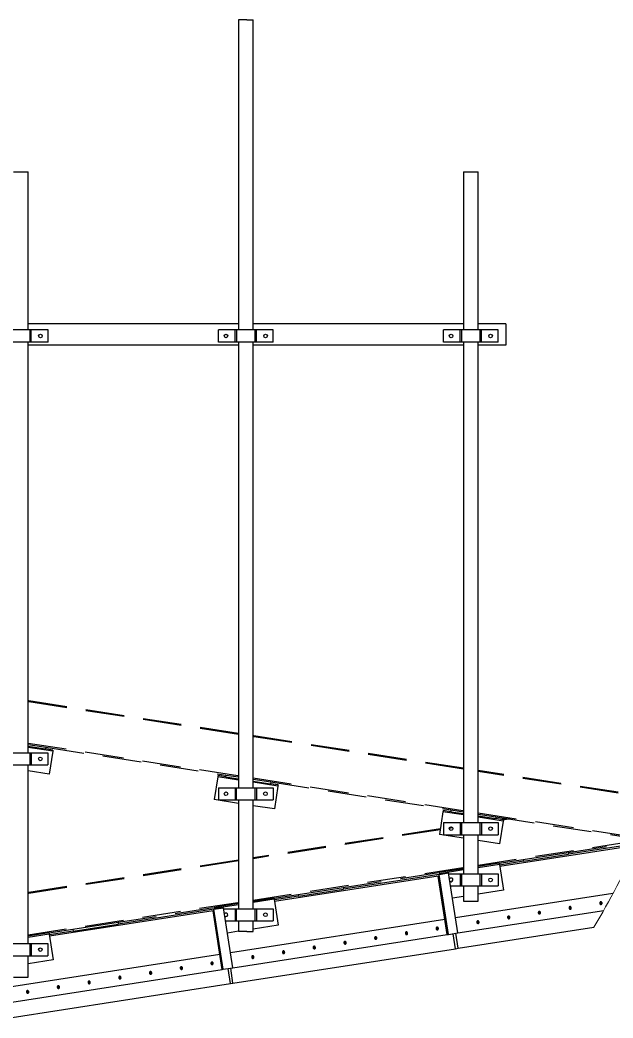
# Model space of a CAD drawing. Header units: millimetres. Extents: x 122 to 2816, y -707 to 556.
# Drawn here: x 2288.39 to 2307.92, y -576.58 to -543.74 of the extents above; entities that cross this region are included whole.
import ezdxf

# ---------------------------------------------------------------- set-up
doc = ezdxf.new("R2010")
doc.units = ezdxf.units.MM
doc.linetypes.add('HIDDEN', pattern=[1.905, 1.27, -0.635])

msp = doc.modelspace()

# ---------------------------------------------------------------- linework, layer by layer
at = {"color": 7, "linetype": 'Continuous', "lineweight": 25}
for p, q in [((2295.582836, -543.739038), (2295.582836, -553.939038)), ((2295.853894, -543.739038), (2295.582836, -543.739038)), ((2295.853894, -543.739038), (2296.065836, -543.739038)), ((2296.065836, -553.939038), (2296.065836, -543.739038)), ((2288.172834, -548.739038), (2288.652542, -548.739038)), ((2288.652542, -548.739038), (2288.655834, -548.739038)), ((2288.655834, -553.939038), (2288.655834, -548.739038)), ((2302.992835, -548.739038), (2302.992835, -553.939038)), ((2302.992835, -548.739038), (2303.021732, -548.739038)), ((2303.021732, -548.739038), (2303.475833, -548.739038)), ((2303.475833, -553.939038), (2303.475833, -548.739038)), ((2295.582836, -553.739038), (2288.655834, -553.739038)), ((2302.992835, -553.739038), (2296.065836, -553.739038)), ((2304.384337, -553.739038), (2303.475833, -553.739038)), ((2304.384337, -553.739038), (2304.384337, -554.439038)), ((2288.724334, -553.939038), (2288.104334, -553.939038)), ((2288.724334, -554.339038), (2288.724334, -553.939038)), ((2288.764334, -553.939038), (2288.724334, -553.939038)), ((2288.764334, -554.339038), (2288.764334, -553.939038)), ((2289.314335, -553.939038), (2288.764334, -553.939038)), ((2289.314335, -554.339038), (2289.314335, -553.939038)), ((2294.924336, -554.339038), (2294.924336, -553.939038)), ((2295.474334, -553.939038), (2294.924336, -553.939038)), ((2295.474334, -554.339038), (2295.474334, -553.939038)), ((2295.514336, -553.939038), (2295.474334, -553.939038)), ((2295.514336, -553.939038), (2295.514336, -554.339038)), ((2296.134336, -553.939038), (2295.514336, -553.939038)), ((2296.134336, -554.339038), (2296.134336, -553.939038)), ((2296.174336, -553.939038), (2296.134336, -553.939038)), ((2296.174336, -554.339038), (2296.174336, -553.939038)), ((2296.724334, -553.939038), (2296.174336, -553.939038)), ((2296.724334, -554.339038), (2296.724334, -553.939038)), ((2302.334335, -554.339038), (2302.334335, -553.939038)), ((2302.884336, -553.939038), (2302.334335, -553.939038)), ((2302.884336, -554.339038), (2302.884336, -553.939038)), ((2302.924335, -553.939038), (2302.884336, -553.939038)), ((2302.924335, -553.939038), (2302.924335, -554.339038)), ((2303.544336, -553.939038), (2302.924335, -553.939038)), ((2303.544336, -554.339038), (2303.544336, -553.939038)), ((2303.584337, -553.939038), (2303.544336, -553.939038)), ((2303.584337, -554.339038), (2303.584337, -553.939038)), ((2304.134336, -553.939038), (2303.584337, -553.939038)), ((2304.134336, -554.339038), (2304.134336, -553.939038)), ((2288.724334, -554.339038), (2288.104334, -554.339038)), ((2288.655834, -567.857608), (2288.655834, -554.339038)), ((2295.582836, -554.439038), (2288.655834, -554.439038)), ((2288.764334, -554.339038), (2288.724334, -554.339038)), ((2289.314335, -554.339038), (2288.764334, -554.339038)), ((2295.474334, -554.339038), (2294.924336, -554.339038)), ((2295.514336, -554.339038), (2295.474334, -554.339038)), ((2296.134336, -554.339038), (2295.514336, -554.339038)), ((2295.582836, -554.339038), (2295.582836, -569.005001)), ((2296.065836, -569.005001), (2296.065836, -554.339038)), ((2302.992835, -554.439038), (2296.065836, -554.439038)), ((2296.174336, -554.339038), (2296.134336, -554.339038)), ((2296.724334, -554.339038), (2296.174336, -554.339038)), ((2302.884336, -554.339038), (2302.334335, -554.339038)), ((2302.924335, -554.339038), (2302.884336, -554.339038)), ((2303.544336, -554.339038), (2302.924335, -554.339038)), ((2302.992835, -554.339038), (2302.992835, -570.152395)), ((2303.475833, -570.152395), (2303.475833, -554.339038)), ((2304.384337, -554.439038), (2303.475833, -554.439038)), ((2303.584337, -554.339038), (2303.544336, -554.339038)), ((2304.134336, -554.339038), (2303.584337, -554.339038)), ((2288.100994, -567.857608), (2288.720994, -567.857608)), ((2288.655834, -567.57887), (2289.237836, -567.668969)), ((2288.655834, -567.639585), (2289.228657, -567.728262)), ((2288.720994, -568.257607), (2288.720994, -567.857608)), ((2288.720994, -567.857608), (2288.760994, -567.857608)), ((2288.760994, -567.857608), (2288.760994, -568.257607)), ((2288.760994, -567.857608), (2289.310994, -567.857608)), ((2289.237836, -567.668969), (2289.228657, -567.728262)), ((2289.475713, -567.766509), (2289.228657, -567.728262)), ((2289.310994, -567.857608), (2289.310994, -568.257607)), ((2289.469595, -567.806038), (2289.353326, -568.557092)), ((2288.100994, -568.257607), (2288.720994, -568.257607)), ((2288.655834, -574.133825), (2288.655834, -568.257607)), ((2289.353326, -568.557092), (2288.655834, -568.449114)), ((2288.720994, -568.257607), (2288.760994, -568.257607)), ((2288.760994, -568.257607), (2289.310994, -568.257607)), ((2294.90485, -568.64746), (2294.78858, -569.398514)), ((2295.158026, -568.646177), (2294.91097, -568.607931)), ((2295.167206, -568.586884), (2295.158026, -568.646177)), ((2295.158026, -568.646177), (2295.582836, -568.711941)), ((2295.167206, -568.586884), (2295.582836, -568.651226)), ((2296.065836, -568.725999), (2296.649549, -568.816362)), ((2296.065836, -568.786714), (2296.64037, -568.875656)), ((2296.649549, -568.816362), (2296.64037, -568.875656)), ((2296.887427, -568.913902), (2296.64037, -568.875656)), ((2294.922707, -569.005001), (2294.922707, -569.405002)), ((2294.922707, -569.005001), (2295.472708, -569.005001)), ((2295.472708, -569.005001), (2295.472708, -569.405002)), ((2295.472708, -569.005001), (2295.512707, -569.005001)), ((2295.512707, -569.005001), (2295.512707, -569.405002)), ((2295.512707, -569.005001), (2296.132708, -569.005001)), ((2296.132708, -569.405002), (2296.132708, -569.005001)), ((2296.132708, -569.005001), (2296.172707, -569.005001)), ((2296.172707, -569.005001), (2296.172707, -569.405002)), ((2296.172707, -569.005001), (2296.722708, -569.005001)), ((2296.722708, -569.005001), (2296.722708, -569.405002)), ((2296.881306, -568.953431), (2296.765037, -569.704485)), ((2295.582836, -569.52147), (2294.78858, -569.398514)), ((2294.922707, -569.405002), (2295.472708, -569.405002)), ((2295.472708, -569.405002), (2295.512707, -569.405002)), ((2295.512707, -569.405002), (2296.132708, -569.405002)), ((2295.582836, -569.405002), (2295.582836, -572.986432)), ((2296.065836, -572.986432), (2296.065836, -569.405002)), ((2296.132708, -569.405002), (2296.172707, -569.405002)), ((2296.172707, -569.405002), (2296.722708, -569.405002)), ((2296.765037, -569.704485), (2296.065836, -569.596243)), ((2302.316563, -569.794854), (2302.200294, -570.545907)), ((2302.56974, -569.793571), (2302.322684, -569.755324)), ((2302.578919, -569.734277), (2302.56974, -569.793571)), ((2302.56974, -569.793571), (2302.992835, -569.85907)), ((2302.578919, -569.734277), (2302.992835, -569.798355)), ((2303.475833, -569.873128), (2304.06126, -569.963756)), ((2302.334421, -570.152395), (2302.334421, -570.552395)), ((2302.334421, -570.152395), (2302.884419, -570.152395)), ((2302.884419, -570.152395), (2302.884419, -570.552395)), ((2302.884419, -570.152395), (2302.924421, -570.152395)), ((2302.924421, -570.152395), (2302.924421, -570.552395)), ((2302.924421, -570.152395), (2303.544421, -570.152395)), ((2303.475833, -569.933842), (2304.052081, -570.02305)), ((2303.544421, -570.552395), (2303.544421, -570.152395)), ((2303.544421, -570.152395), (2303.584419, -570.152395)), ((2303.584419, -570.152395), (2303.584419, -570.552395)), ((2303.584419, -570.152395), (2304.134422, -570.152395)), ((2304.06126, -569.963756), (2304.052081, -570.02305)), ((2304.29914, -570.061296), (2304.052081, -570.02305)), ((2304.134422, -570.152395), (2304.134422, -570.552395)), ((2304.293018, -570.100826), (2304.17675, -570.851879)), ((2302.992835, -570.668599), (2302.200294, -570.545907)), ((2302.334421, -570.552395), (2302.884419, -570.552395)), ((2302.884419, -570.552395), (2302.924421, -570.552395)), ((2302.924421, -570.552395), (2303.544421, -570.552395)), ((2302.992835, -570.552395), (2302.992835, -571.839038)), ((2303.475833, -571.839038), (2303.475833, -570.552395)), ((2304.17675, -570.851879), (2303.475833, -570.743371)), ((2303.544421, -570.552395), (2303.584419, -570.552395)), ((2303.584419, -570.552395), (2304.134422, -570.552395)), ((2308.695688, -570.850092), (2306.451121, -571.197569)), ((2308.672328, -570.904303), (2304.185844, -571.598848)), ((2304.959598, -571.367754), (2306.441941, -571.138275)), ((2306.441941, -571.138275), (2306.451121, -571.197569)), ((2304.169016, -571.490143), (2303.475833, -571.597453)), ((2304.968777, -571.427048), (2304.178195, -571.549437)), ((2304.959598, -571.367754), (2304.968777, -571.427048)), ((2304.968777, -571.427048), (2306.451121, -571.197569)), ((2302.189906, -571.85724), (2302.50166, -571.808978)), ((2302.992835, -571.672226), (2302.192559, -571.796114)), ((2302.19868, -571.835644), (2302.201739, -571.855409)), ((2302.807632, -573.785435), (2302.50166, -571.808978)), ((2302.506314, -571.839038), (2302.884336, -571.839038)), ((2302.884336, -571.839038), (2302.884336, -572.239037)), ((2302.884336, -571.839038), (2302.924335, -571.839038)), ((2302.924335, -571.839038), (2302.924335, -572.239037)), ((2302.924335, -571.839038), (2303.544336, -571.839038)), ((2303.544336, -572.239037), (2303.544336, -571.839038)), ((2303.544336, -571.839038), (2303.584337, -571.839038)), ((2303.584337, -571.839038), (2303.584337, -572.239037)), ((2303.584337, -571.839038), (2304.134336, -571.839038)), ((2304.134336, -571.839038), (2304.134336, -572.239037)), ((2304.175134, -571.529672), (2304.306703, -572.379548)), ((2302.15708, -571.912918), (2296.774132, -572.746242)), ((2302.189906, -571.85724), (2299.039407, -572.344963)), ((2302.455402, -573.839962), (2302.15708, -571.912918)), ((2302.495878, -573.833696), (2302.189906, -571.85724)), ((2297.547887, -572.515148), (2299.030228, -572.28567)), ((2297.557066, -572.574441), (2299.039407, -572.344963)), ((2299.030228, -572.28567), (2299.039407, -572.344963)), ((2302.568236, -572.239037), (2302.884336, -572.239037)), ((2307.910409, -572.489527), (2302.731138, -573.29132)), ((2302.884336, -572.239037), (2302.924335, -572.239037)), ((2302.924335, -572.239037), (2303.544336, -572.239037)), ((2302.992835, -572.239037), (2302.992835, -572.739038)), ((2303.475833, -572.739038), (2303.475833, -572.239037)), ((2304.306703, -572.379548), (2303.475833, -572.508174)), ((2303.544336, -572.239037), (2303.584337, -572.239037)), ((2303.584337, -572.239037), (2304.134336, -572.239037)), ((2295.582836, -572.819354), (2294.780846, -572.943508)), ((2296.757303, -572.637536), (2296.065836, -572.744581)), ((2296.763423, -572.677066), (2296.894992, -573.526942)), ((2297.557066, -572.574441), (2296.766482, -572.696831)), ((2297.547887, -572.515148), (2297.557066, -572.574441)), ((2302.992835, -572.582945), (2302.630167, -572.639089)), ((2302.992835, -572.739038), (2303.021732, -572.739038)), ((2303.021732, -572.739038), (2303.475833, -572.739038)), ((2294.745367, -573.060311), (2289.362419, -573.893635)), ((2294.778192, -573.004634), (2291.627696, -573.492356)), ((2295.04369, -574.987356), (2294.745367, -573.060311)), ((2294.778192, -573.004634), (2295.089946, -572.956372)), ((2295.084164, -574.981091), (2294.778192, -573.004634)), ((2294.786966, -572.983037), (2294.790025, -573.002802)), ((2295.395918, -574.932829), (2295.089946, -572.956372)), ((2295.0946, -572.986432), (2295.472622, -572.986432)), ((2295.472622, -572.986432), (2295.472622, -573.386432)), ((2295.472622, -572.986432), (2295.512622, -572.986432)), ((2295.512622, -572.986432), (2295.512622, -573.386432)), ((2295.512622, -572.986432), (2296.132622, -572.986432)), ((2296.132622, -573.386432), (2296.132622, -572.986432)), ((2296.132622, -572.986432), (2296.172621, -572.986432)), ((2296.172621, -572.986432), (2296.172621, -573.386432)), ((2296.172621, -572.986432), (2296.722622, -572.986432)), ((2296.722622, -572.986432), (2296.722622, -573.386432)), ((2302.807632, -573.785435), (2307.606745, -573.042492)), ((2290.136173, -573.662542), (2291.618517, -573.433063)), ((2291.618517, -573.433063), (2291.627696, -573.492356)), ((2295.156524, -573.386432), (2295.472622, -573.386432)), ((2302.37891, -573.345848), (2295.319426, -574.438715)), ((2295.472622, -573.386432), (2295.512622, -573.386432)), ((2295.512622, -573.386432), (2296.132622, -573.386432)), ((2295.582836, -573.386432), (2295.582836, -573.739038)), ((2296.065836, -573.739038), (2296.065836, -573.386432)), ((2296.132622, -573.386432), (2296.172621, -573.386432)), ((2296.172621, -573.386432), (2296.722622, -573.386432)), ((2289.345591, -573.78493), (2288.655834, -573.89171)), ((2290.145352, -573.721835), (2289.35477, -573.844224)), ((2290.136173, -573.662542), (2290.145352, -573.721835)), ((2290.145352, -573.721835), (2291.627696, -573.492356)), ((2295.582836, -573.730075), (2295.218456, -573.786484)), ((2295.853894, -573.739038), (2295.582836, -573.739038)), ((2295.853894, -573.739038), (2296.065836, -573.739038)), ((2296.894992, -573.526942), (2296.065836, -573.655302)), ((2302.495878, -573.833696), (2302.807632, -573.785435)), ((2302.730284, -574.303364), (2302.653792, -573.80925)), ((2302.815306, -574.290202), (2302.738815, -573.796088)), ((2302.815306, -574.290202), (2307.279806, -573.599062)), ((2288.10091, -574.133825), (2288.720908, -574.133825)), ((2288.720908, -574.533826), (2288.720908, -574.133825)), ((2288.720908, -574.133825), (2288.76091, -574.133825)), ((2288.76091, -574.133825), (2288.76091, -574.533826)), ((2288.76091, -574.133825), (2289.310909, -574.133825)), ((2289.310909, -574.133825), (2289.310909, -574.533826)), ((2289.351709, -573.824459), (2289.483278, -574.674335)), ((2295.395918, -574.932829), (2302.455402, -573.839962)), ((2302.455402, -573.839962), (2302.495878, -573.833696)), ((2295.403595, -575.437597), (2302.730284, -574.303364)), ((2302.730284, -574.303364), (2302.815306, -574.290202)), ((2294.967196, -574.493242), (2287.907713, -575.586108)), ((2288.10091, -574.533826), (2288.720908, -574.533826)), ((2288.655834, -575.239038), (2288.655834, -574.533826)), ((2289.483278, -574.674335), (2288.655834, -574.80243)), ((2288.720908, -574.533826), (2288.76091, -574.533826)), ((2288.76091, -574.533826), (2289.310909, -574.533826)), ((2287.984205, -576.080222), (2295.04369, -574.987356)), ((2295.04369, -574.987356), (2295.084164, -574.981091)), ((2295.084164, -574.981091), (2295.395918, -574.932829)), ((2295.31857, -575.450759), (2295.242079, -574.956644)), ((2295.403595, -575.437597), (2295.327101, -574.943481)), ((2287.991882, -576.58499), (2295.31857, -575.450759)), ((2288.172834, -575.239038), (2288.652542, -575.239038)), ((2288.652542, -575.239038), (2288.655834, -575.239038)), ((2295.31857, -575.450759), (2295.403595, -575.437597))]:
    msp.add_line(p, q, dxfattribs=at)
at = {"color": 7, "linetype": 'HIDDEN', "lineweight": 25}
for p, q in [((2295.582836, -567.21915), (2288.655834, -566.146794)), ((2288.655834, -567.535938), (2295.582836, -568.608294)), ((2302.992835, -568.366279), (2296.065836, -567.293923)), ((2289.237836, -567.668969), (2295.167206, -568.586884)), ((2308.083501, -569.154356), (2303.475833, -568.441051)), ((2296.065836, -568.683067), (2302.992835, -569.755423)), ((2296.649549, -568.816362), (2302.578919, -569.734277)), ((2303.475833, -569.830196), (2308.303833, -570.577609)), ((2304.06126, -569.963756), (2308.310642, -570.621595)), ((2304.419742, -570.019252), (2304.223647, -570.049609)), ((2302.229331, -570.358346), (2296.065836, -571.312505)), ((2302.611993, -570.299106), (2302.542024, -570.309938)), ((2303.475833, -571.554521), (2308.411908, -570.790377)), ((2306.441941, -571.138275), (2308.418398, -570.832304)), ((2295.582836, -571.387277), (2288.655834, -572.459634)), ((2304.169016, -571.490143), (2304.959598, -571.367754)), ((2296.065836, -572.701649), (2302.992835, -571.629294)), ((2299.030228, -572.28567), (2302.192559, -571.796114)), ((2288.655834, -573.848779), (2295.582836, -572.776422)), ((2296.757303, -572.637536), (2297.547887, -572.515148)), ((2291.618517, -573.433063), (2294.780846, -572.943508)), ((2289.345591, -573.78493), (2290.136173, -573.662542))]:
    msp.add_line(p, q, dxfattribs=at)
at = {"color": 8, "linetype": 'HIDDEN', "lineweight": 25}
for p, q in [((2295.582836, -567.248788), (2288.655834, -566.176432)), ((2302.992835, -568.395916), (2296.065836, -567.32356)), ((2308.088203, -569.184721), (2303.475833, -568.470689)), ((2304.515467, -570.034071), (2304.298144, -570.067714)), ((2302.224629, -570.388711), (2296.065836, -571.342143)), ((2302.637682, -570.324768), (2302.525299, -570.342165)), ((2295.582836, -571.416916), (2288.655834, -572.489272))]:
    msp.add_line(p, q, dxfattribs=at)
at = {"color": 8, "linetype": 'Continuous', "lineweight": 25}
for p, q in [((2289.469595, -567.806038), (2288.655834, -567.680061)), ((2295.582836, -568.752418), (2294.90485, -568.64746)), ((2296.881306, -568.953431), (2296.065836, -568.82719)), ((2302.992835, -569.899546), (2302.316563, -569.794854)), ((2304.293018, -570.100826), (2303.475833, -569.974318)), ((2302.992835, -571.712702), (2302.19868, -571.835644)), ((2304.175134, -571.529672), (2303.475833, -571.637929)), ((2296.763423, -572.677066), (2296.065836, -572.785058)), ((2295.582836, -572.85983), (2294.786966, -572.983037)), ((2289.351709, -573.824459), (2288.655834, -573.932187))]:
    msp.add_line(p, q, dxfattribs=at)
at = {"color": 7, "linetype": 'Continuous', "lineweight": 25, "flags": 128}
for points in [[(2289.475713, -567.766509), (2289.475596, -567.767268), (2289.475248, -567.769518), (2289.474683, -567.773171), (2289.47392, -567.778086), (2289.472995, -567.784077), (2289.471936, -567.790911), (2289.470787, -567.798326), (2289.469595, -567.806038)], [(2294.91097, -568.607931), (2294.910853, -568.60869), (2294.910505, -568.61094), (2294.909938, -568.614593), (2294.909177, -568.619508), (2294.90825, -568.625499), (2294.907191, -568.632333), (2294.906044, -568.639748), (2294.90485, -568.64746)], [(2296.887427, -568.913902), (2296.88731, -568.914662), (2296.886962, -568.916912), (2296.886394, -568.920564), (2296.885634, -568.92548), (2296.884706, -568.93147), (2296.883648, -568.938304), (2296.882501, -568.94572), (2296.881306, -568.953431)], [(2302.322684, -569.755324), (2302.322564, -569.756084), (2302.322216, -569.758334), (2302.321651, -569.761986), (2302.320891, -569.766903), (2302.319963, -569.772892), (2302.318905, -569.779726), (2302.317758, -569.787142), (2302.316563, -569.794854)], [(2304.29914, -570.061296), (2304.299021, -570.062056), (2304.298673, -570.064305), (2304.29811, -570.067958), (2304.297347, -570.072874), (2304.296417, -570.078864), (2304.295364, -570.085698), (2304.294214, -570.093113), (2304.293018, -570.100826)], [(2304.169016, -571.490143), (2304.169135, -571.490903), (2304.169483, -571.493152), (2304.170046, -571.496805), (2304.170809, -571.501721), (2304.171734, -571.507711), (2304.172793, -571.514545), (2304.173942, -571.52196), (2304.175134, -571.529672)], [(2302.192559, -571.796114), (2302.192676, -571.796875), (2302.193024, -571.799123), (2302.193592, -571.802777), (2302.194352, -571.807693), (2302.19528, -571.813682), (2302.196336, -571.820516), (2302.197485, -571.827932), (2302.19868, -571.835644)], [(2296.757303, -572.637536), (2296.757422, -572.638297), (2296.75777, -572.640545), (2296.758335, -572.644199), (2296.759095, -572.649115), (2296.760023, -572.655104), (2296.761081, -572.661938), (2296.762228, -572.669354), (2296.763423, -572.677066)], [(2307.552233, -572.810782), (2307.55177, -572.798025), (2307.548356, -572.785725), (2307.542267, -572.774878), (2307.533994, -572.766363), (2307.524214, -572.76087), (2307.513714, -572.758845), (2307.503343, -572.760449), (2307.493949, -572.765555), (2307.486286, -572.773749), (2307.480974, -572.784366), (2307.478452, -572.796547), (2307.478914, -572.809304), (2307.482329, -572.821604), (2307.488418, -572.83245), (2307.496691, -572.840966), (2307.506471, -572.846459), (2307.516976, -572.848484), (2307.527342, -572.84688), (2307.536741, -572.841774), (2307.544403, -572.833579), (2307.54971, -572.822963), (2307.552233, -572.810782)], [(2307.520137, -572.759647), (2307.516623, -572.762045), (2307.50896, -572.770239), (2307.503648, -572.780857), (2307.501126, -572.793036), (2307.501588, -572.805794), (2307.505002, -572.818094), (2307.511091, -572.828941), (2307.519365, -572.837456), (2307.529145, -572.842949), (2307.533221, -572.844171)], [(2294.780846, -572.943508), (2294.780965, -572.944268), (2294.781313, -572.946517), (2294.781878, -572.95017), (2294.782639, -572.955086), (2294.783566, -572.961076), (2294.784625, -572.96791), (2294.785772, -572.975325), (2294.786966, -572.983037)], [(2305.52846, -573.124079), (2305.527997, -573.111322), (2305.524583, -573.099022), (2305.518494, -573.088175), (2305.510221, -573.07966), (2305.500441, -573.074166), (2305.489941, -573.072141), (2305.47957, -573.073746), (2305.470176, -573.078853), (2305.462513, -573.087046), (2305.457201, -573.097663), (2305.454679, -573.109843), (2305.455141, -573.1226), (2305.458555, -573.134901), (2305.464645, -573.145748), (2305.472918, -573.154262), (2305.482698, -573.159755), (2305.493202, -573.161782), (2305.503569, -573.160176), (2305.512967, -573.15507), (2305.52063, -573.146877), (2305.525937, -573.136259), (2305.52846, -573.124079)], [(2305.496364, -573.072945), (2305.49285, -573.075342), (2305.485187, -573.083536), (2305.479875, -573.094153), (2305.477352, -573.106334), (2305.477815, -573.11909), (2305.481229, -573.13139), (2305.487318, -573.142237), (2305.495591, -573.150752), (2305.505371, -573.156246), (2305.509448, -573.157469)], [(2306.540346, -572.967431), (2306.539884, -572.954673), (2306.53647, -572.942373), (2306.53038, -572.931527), (2306.522107, -572.923011), (2306.512327, -572.917518), (2306.501827, -572.915493), (2306.491456, -572.917097), (2306.482063, -572.922204), (2306.4744, -572.930398), (2306.469088, -572.941014), (2306.466565, -572.953195), (2306.467028, -572.965952), (2306.470442, -572.978253), (2306.476531, -572.9891), (2306.484804, -572.997614), (2306.494584, -573.003107), (2306.505089, -573.005133), (2306.515455, -573.003528), (2306.524854, -572.998422), (2306.532517, -572.990229), (2306.537824, -572.979611), (2306.540346, -572.967431)], [(2306.50825, -572.916296), (2306.504736, -572.918694), (2306.497073, -572.926887), (2306.491761, -572.937505), (2306.489239, -572.949684), (2306.489701, -572.962442), (2306.493116, -572.974742), (2306.499205, -572.985589), (2306.507478, -572.994104), (2306.517258, -572.999597), (2306.521335, -573.000819)], [(2303.504687, -573.437376), (2303.504224, -573.424618), (2303.50081, -573.412318), (2303.494721, -573.401471), (2303.486448, -573.392956), (2303.476668, -573.387464), (2303.466168, -573.385437), (2303.455796, -573.387043), (2303.446403, -573.392149), (2303.43874, -573.400342), (2303.433428, -573.410959), (2303.430906, -573.42314), (2303.431368, -573.435897), (2303.434782, -573.448197), (2303.440871, -573.459044), (2303.449145, -573.467559), (2303.458925, -573.473051), (2303.469429, -573.475078), (2303.479796, -573.473473), (2303.489194, -573.468366), (2303.496857, -573.460173), (2303.502164, -573.449556), (2303.504687, -573.437376)], [(2303.472591, -573.386241), (2303.469076, -573.388639), (2303.461414, -573.396833), (2303.456102, -573.407449), (2303.453579, -573.41963), (2303.454042, -573.432387), (2303.457456, -573.444688), (2303.463545, -573.455535), (2303.471818, -573.464049), (2303.481598, -573.469542), (2303.485675, -573.470765)], [(2304.516573, -573.280727), (2304.516111, -573.26797), (2304.512696, -573.25567), (2304.506607, -573.244823), (2304.498334, -573.236308), (2304.488554, -573.230816), (2304.478054, -573.228789), (2304.467683, -573.230395), (2304.458289, -573.235501), (2304.450627, -573.243694), (2304.445315, -573.254311), (2304.442792, -573.266492), (2304.443255, -573.279249), (2304.446669, -573.291549), (2304.452758, -573.302396), (2304.461031, -573.310911), (2304.470811, -573.316403), (2304.481316, -573.31843), (2304.491682, -573.316824), (2304.501081, -573.311718), (2304.508744, -573.303525), (2304.514051, -573.292908), (2304.516573, -573.280727)], [(2304.484477, -573.229593), (2304.480963, -573.23199), (2304.4733, -573.240184), (2304.467988, -573.250801), (2304.465466, -573.262982), (2304.465928, -573.275739), (2304.469342, -573.288039), (2304.475432, -573.298885), (2304.483705, -573.307401), (2304.493485, -573.312894), (2304.497562, -573.314117)], [(2289.345591, -573.78493), (2289.345708, -573.78569), (2289.346056, -573.787939), (2289.346621, -573.791592), (2289.347382, -573.796508), (2289.348309, -573.802498), (2289.349368, -573.809332), (2289.350517, -573.816747), (2289.351709, -573.824459)], [(2301.152408, -573.801528), (2301.151946, -573.78877), (2301.148529, -573.77647), (2301.14244, -573.765623), (2301.134169, -573.757108), (2301.124387, -573.751616), (2301.113887, -573.74959), (2301.103518, -573.751195), (2301.094122, -573.756301), (2301.086459, -573.764494), (2301.08115, -573.775111), (2301.078625, -573.787292), (2301.07909, -573.80005), (2301.082504, -573.81235), (2301.088593, -573.823197), (2301.096864, -573.831712), (2301.106646, -573.837204), (2301.117146, -573.83923), (2301.127515, -573.837624), (2301.136911, -573.832519), (2301.144576, -573.824325), (2301.149883, -573.813709), (2301.152408, -573.801528)], [(2301.12031, -573.750393), (2301.116796, -573.752792), (2301.109133, -573.760985), (2301.103823, -573.771602), (2301.101299, -573.783782), (2301.101761, -573.796539), (2301.105178, -573.80884), (2301.111267, -573.819687), (2301.119538, -573.828201), (2301.12932, -573.833694), (2301.133397, -573.834917)], [(2302.164295, -573.64488), (2302.163832, -573.632122), (2302.160416, -573.619822), (2302.154327, -573.608975), (2302.146056, -573.60046), (2302.136274, -573.594967), (2302.125774, -573.592941), (2302.115405, -573.594546), (2302.106009, -573.599653), (2302.098346, -573.607846), (2302.093036, -573.618463), (2302.090512, -573.630644), (2302.090976, -573.643401), (2302.094391, -573.655701), (2302.10048, -573.666548), (2302.108751, -573.675063), (2302.118533, -573.680555), (2302.129033, -573.682582), (2302.139402, -573.680976), (2302.148798, -573.675871), (2302.156463, -573.667677), (2302.16177, -573.65706), (2302.164295, -573.64488)], [(2302.132197, -573.593745), (2302.128682, -573.596142), (2302.12102, -573.604337), (2302.11571, -573.614953), (2302.113185, -573.627134), (2302.113648, -573.639891), (2302.117064, -573.652191), (2302.123153, -573.663038), (2302.131424, -573.671553), (2302.141206, -573.677046), (2302.145283, -573.678269)], [(2299.128635, -574.114824), (2299.128173, -574.102068), (2299.124756, -574.089766), (2299.118667, -574.07892), (2299.110396, -574.070406), (2299.100614, -574.064912), (2299.090114, -574.062886), (2299.079745, -574.064492), (2299.070349, -574.069597), (2299.062686, -574.077791), (2299.057377, -574.088409), (2299.054852, -574.100588), (2299.055317, -574.113346), (2299.058731, -574.125646), (2299.06482, -574.136493), (2299.073091, -574.145008), (2299.082873, -574.150501), (2299.093373, -574.152526), (2299.103742, -574.150922), (2299.113138, -574.145815), (2299.120803, -574.137622), (2299.12611, -574.127005), (2299.128635, -574.114824)], [(2299.096537, -574.063689), (2299.093023, -574.066088), (2299.08536, -574.074281), (2299.08005, -574.084898), (2299.077525, -574.097079), (2299.077988, -574.109836), (2299.081404, -574.122136), (2299.087494, -574.132983), (2299.095764, -574.141498), (2299.105547, -574.14699), (2299.109624, -574.148213)], [(2300.140522, -573.958176), (2300.140059, -573.945419), (2300.136643, -573.933118), (2300.130553, -573.922271), (2300.122283, -573.913757), (2300.1125, -573.908264), (2300.102, -573.906238), (2300.091632, -573.907843), (2300.082236, -573.912949), (2300.074573, -573.921142), (2300.069263, -573.93176), (2300.066738, -573.94394), (2300.067203, -573.956698), (2300.070617, -573.968998), (2300.076707, -573.979845), (2300.084977, -573.98836), (2300.09476, -573.993853), (2300.10526, -573.995878), (2300.115628, -573.994274), (2300.125025, -573.989167), (2300.13269, -573.980974), (2300.137997, -573.970357), (2300.140522, -573.958176)], [(2300.108423, -573.907041), (2300.104909, -573.90944), (2300.097246, -573.917633), (2300.091937, -573.92825), (2300.089412, -573.940431), (2300.089874, -573.953187), (2300.093291, -573.965488), (2300.09938, -573.976335), (2300.107651, -573.984849), (2300.117433, -573.990342), (2300.12151, -573.991565)], [(2297.104862, -574.42812), (2297.104399, -574.415364), (2297.100983, -574.403064), (2297.094894, -574.392217), (2297.086623, -574.383702), (2297.076841, -574.378209), (2297.066341, -574.376183), (2297.055972, -574.377788), (2297.046576, -574.382895), (2297.038913, -574.391088), (2297.033603, -574.401705), (2297.031079, -574.413886), (2297.031543, -574.426642), (2297.034958, -574.438942), (2297.041047, -574.44979), (2297.049318, -574.458304), (2297.0591, -574.463797), (2297.0696, -574.465823), (2297.079969, -574.464218), (2297.089365, -574.459113), (2297.097028, -574.450918), (2297.102337, -574.440301), (2297.104862, -574.42812)], [(2297.072764, -574.376986), (2297.069249, -574.379384), (2297.061587, -574.387577), (2297.056277, -574.398195), (2297.053752, -574.410375), (2297.054215, -574.423133), (2297.057631, -574.435433), (2297.06372, -574.44628), (2297.071991, -574.454795), (2297.081774, -574.460288), (2297.08585, -574.46151)], [(2298.116749, -574.271472), (2298.116286, -574.258716), (2298.112869, -574.246416), (2298.10678, -574.235569), (2298.09851, -574.227054), (2298.088727, -574.221561), (2298.078227, -574.219535), (2298.067858, -574.22114), (2298.058462, -574.226246), (2298.0508, -574.23444), (2298.04549, -574.245057), (2298.042965, -574.257238), (2298.04343, -574.269994), (2298.046844, -574.282294), (2298.052933, -574.293141), (2298.061204, -574.301656), (2298.070986, -574.307149), (2298.081486, -574.309175), (2298.091855, -574.30757), (2298.101251, -574.302464), (2298.108914, -574.29427), (2298.114224, -574.283653), (2298.116749, -574.271472)], [(2298.08465, -574.220337), (2298.081136, -574.222736), (2298.073473, -574.230929), (2298.068164, -574.241546), (2298.065639, -574.253727), (2298.066101, -574.266485), (2298.069518, -574.278785), (2298.075607, -574.289631), (2298.083878, -574.298147), (2298.09366, -574.30364), (2298.097737, -574.304862)], [(2294.752584, -574.792273), (2294.752119, -574.779516), (2294.748705, -574.767216), (2294.742613, -574.756369), (2294.734342, -574.747854), (2294.724562, -574.742361), (2294.71406, -574.740336), (2294.703691, -574.74194), (2294.694295, -574.747046), (2294.686632, -574.75524), (2294.681323, -574.765857), (2294.678798, -574.778038), (2294.679263, -574.790794), (2294.682677, -574.803094), (2294.688769, -574.813941), (2294.697039, -574.822456), (2294.706819, -574.82795), (2294.717322, -574.829975), (2294.72769, -574.82837), (2294.737087, -574.823265), (2294.744749, -574.81507), (2294.750059, -574.804453), (2294.752584, -574.792273)], [(2294.720485, -574.741138), (2294.716969, -574.743536), (2294.709306, -574.75173), (2294.703996, -574.762348), (2294.701472, -574.774527), (2294.701936, -574.787285), (2294.705351, -574.799585), (2294.71144, -574.810432), (2294.719711, -574.818947), (2294.729493, -574.82444), (2294.73357, -574.825662)], [(2296.092975, -574.58477), (2296.092513, -574.572012), (2296.089096, -574.559712), (2296.083007, -574.548865), (2296.074736, -574.54035), (2296.064954, -574.534857), (2296.054454, -574.532832), (2296.044085, -574.534436), (2296.034689, -574.539543), (2296.027026, -574.547736), (2296.021717, -574.558353), (2296.019192, -574.570534), (2296.019657, -574.58329), (2296.023071, -574.595592), (2296.02916, -574.606438), (2296.037431, -574.614952), (2296.047213, -574.620446), (2296.057713, -574.622472), (2296.068082, -574.620866), (2296.077478, -574.615761), (2296.085141, -574.607567), (2296.090451, -574.596949), (2296.092975, -574.58477)], [(2296.060877, -574.533635), (2296.057363, -574.536032), (2296.0497, -574.544226), (2296.04439, -574.554844), (2296.041866, -574.567024), (2296.042328, -574.579781), (2296.045745, -574.592081), (2296.051834, -574.602928), (2296.060105, -574.611443), (2296.069887, -574.616936), (2296.073964, -574.618159)], [(2292.728811, -575.10557), (2292.728346, -575.092812), (2292.724931, -575.080512), (2292.71884, -575.069666), (2292.710569, -575.06115), (2292.700789, -575.055657), (2292.690287, -575.053632), (2292.679918, -575.055236), (2292.670522, -575.060343), (2292.662859, -575.068537), (2292.65755, -575.079153), (2292.655025, -575.091334), (2292.65549, -575.104091), (2292.658904, -575.116392), (2292.664995, -575.127239), (2292.673266, -575.135753), (2292.683046, -575.141246), (2292.693548, -575.143272), (2292.703917, -575.141667), (2292.713313, -575.136561), (2292.720976, -575.128368), (2292.726286, -575.11775), (2292.728811, -575.10557)], [(2292.696712, -575.054435), (2292.693196, -575.056833), (2292.685533, -575.065027), (2292.680223, -575.075644), (2292.677698, -575.087825), (2292.678163, -575.100581), (2292.681577, -575.112881), (2292.687667, -575.123728), (2292.695937, -575.132243), (2292.70572, -575.137736), (2292.709797, -575.13896)], [(2293.740697, -574.948922), (2293.740232, -574.936164), (2293.736818, -574.923864), (2293.730726, -574.913017), (2293.722456, -574.904502), (2293.712676, -574.899009), (2293.702173, -574.896984), (2293.691805, -574.898588), (2293.682409, -574.903695), (2293.674746, -574.911888), (2293.669436, -574.922505), (2293.666911, -574.934686), (2293.667376, -574.947443), (2293.67079, -574.959744), (2293.676882, -574.970591), (2293.685153, -574.979105), (2293.694933, -574.984598), (2293.705435, -574.986624), (2293.715804, -574.985019), (2293.7252, -574.979913), (2293.732863, -574.97172), (2293.738172, -574.961102), (2293.740697, -574.948922)], [(2293.708599, -574.897787), (2293.705082, -574.900184), (2293.697419, -574.908378), (2293.69211, -574.918996), (2293.689585, -574.931175), (2293.69005, -574.943933), (2293.693464, -574.956233), (2293.699553, -574.96708), (2293.707824, -574.975595), (2293.717606, -574.981088), (2293.721683, -574.98231)], [(2290.705037, -575.418866), (2290.704572, -575.406109), (2290.701158, -575.393809), (2290.695067, -575.382962), (2290.686796, -575.374447), (2290.677016, -575.368955), (2290.666514, -575.366928), (2290.656145, -575.368534), (2290.646749, -575.37364), (2290.639086, -575.381833), (2290.633776, -575.39245), (2290.631252, -575.404631), (2290.631716, -575.417388), (2290.635131, -575.429688), (2290.641222, -575.440535), (2290.649493, -575.44905), (2290.659273, -575.454543), (2290.669775, -575.456569), (2290.680144, -575.454964), (2290.68954, -575.449857), (2290.697203, -575.441664), (2290.702512, -575.431047), (2290.705037, -575.418866)], [(2290.672939, -575.367732), (2290.669422, -575.37013), (2290.66176, -575.378323), (2290.65645, -575.38894), (2290.653925, -575.401121), (2290.65439, -575.413878), (2290.657804, -575.426179), (2290.663893, -575.437026), (2290.672164, -575.44554), (2290.681947, -575.451033), (2290.686023, -575.452256)], [(2291.716924, -575.262218), (2291.716459, -575.249461), (2291.713045, -575.237161), (2291.706953, -575.226314), (2291.698683, -575.217799), (2291.688903, -575.212307), (2291.6784, -575.21028), (2291.668031, -575.211886), (2291.658635, -575.216992), (2291.650973, -575.225185), (2291.645663, -575.235802), (2291.643138, -575.247982), (2291.643603, -575.26074), (2291.647017, -575.27304), (2291.653109, -575.283887), (2291.66138, -575.292402), (2291.671159, -575.297894), (2291.681662, -575.299921), (2291.692031, -575.298315), (2291.701427, -575.293209), (2291.70909, -575.285016), (2291.714399, -575.274399), (2291.716924, -575.262218)], [(2291.684826, -575.211084), (2291.681309, -575.213482), (2291.673646, -575.221675), (2291.668337, -575.232292), (2291.665812, -575.244473), (2291.666277, -575.257229), (2291.669691, -575.269529), (2291.67578, -575.280377), (2291.684051, -575.288891), (2291.693833, -575.294385), (2291.69791, -575.295608)], [(2288.681264, -575.732163), (2288.680799, -575.719406), (2288.677385, -575.707106), (2288.671293, -575.696258), (2288.663023, -575.687744), (2288.65324, -575.682251), (2288.64274, -575.680225), (2288.632372, -575.68183), (2288.622976, -575.686936), (2288.615313, -575.69513), (2288.610003, -575.705747), (2288.607478, -575.717928), (2288.607943, -575.730685), (2288.611357, -575.742985), (2288.617449, -575.753831), (2288.62572, -575.762347), (2288.6355, -575.76784), (2288.646002, -575.769865), (2288.656368, -575.768261), (2288.665767, -575.763154), (2288.67343, -575.75496), (2288.678739, -575.744344), (2288.681264, -575.732163)], [(2288.649166, -575.681028), (2288.645649, -575.683426), (2288.637986, -575.69162), (2288.632677, -575.702237), (2288.630152, -575.714417), (2288.630617, -575.727175), (2288.634031, -575.739475), (2288.64012, -575.750322), (2288.648391, -575.758837), (2288.658173, -575.764329), (2288.66225, -575.765552)], [(2289.693151, -575.575515), (2289.692686, -575.562758), (2289.689272, -575.550457), (2289.68318, -575.53961), (2289.674909, -575.531096), (2289.665127, -575.525603), (2289.654627, -575.523576), (2289.644258, -575.525182), (2289.634862, -575.530288), (2289.627199, -575.538481), (2289.62189, -575.549099), (2289.619365, -575.561279), (2289.61983, -575.574036), (2289.623244, -575.586336), (2289.629336, -575.597183), (2289.637606, -575.605698), (2289.647386, -575.611192), (2289.657889, -575.613217), (2289.668255, -575.611612), (2289.677654, -575.606505), (2289.685316, -575.598312), (2289.690626, -575.587695), (2289.693151, -575.575515)], [(2289.661052, -575.52438), (2289.657536, -575.526778), (2289.649873, -575.534972), (2289.644563, -575.545588), (2289.642039, -575.557769), (2289.642503, -575.570526), (2289.645918, -575.582827), (2289.652007, -575.593674), (2289.660278, -575.602189), (2289.67006, -575.607681), (2289.674137, -575.608904)]]:
    msp.add_lwpolyline(points, dxfattribs=at)
at = {"color": 7, "linetype": 'Continuous', "lineweight": 25}
for centre in [(2289.064334, -554.139038), (2295.174335, -554.139038), (2296.474336, -554.139038), (2302.584334, -554.139038), (2303.884334, -554.139037), (2289.060995, -568.057608), (2295.172708, -569.205001), (2296.472706, -569.205001), (2302.584421, -570.352396), (2303.884422, -570.352396), (2303.884336, -572.039038), (2296.472623, -573.186432), (2289.06091, -574.333825)]:
    msp.add_circle(centre, 0.06, dxfattribs=at)
at = {"color": 7, "linetype": 'Continuous', "lineweight": 18}
msp.add_arc((2288.417298, -562.144637), 22.068033, 328.7314143, 336.7662916, dxfattribs=at)
at = {"color": 7, "linetype": 'Continuous', "lineweight": 25}
for centre, radius, start, end in [((2302.584335, -572.039039), 0.059999, 270.0006577, 149.6137525), ((2302.584338, -572.039032), 0.060006, 227.9884676, 269.9985227), ((2295.172623, -573.186432), 0.06, 269.9997778, 149.6139803), ((2295.172621, -573.186437), 0.059996, 227.9829534, 270.0010725)]:
    msp.add_arc(centre, radius, start, end, dxfattribs=at)

doc.saveas('drawing.dxf')
